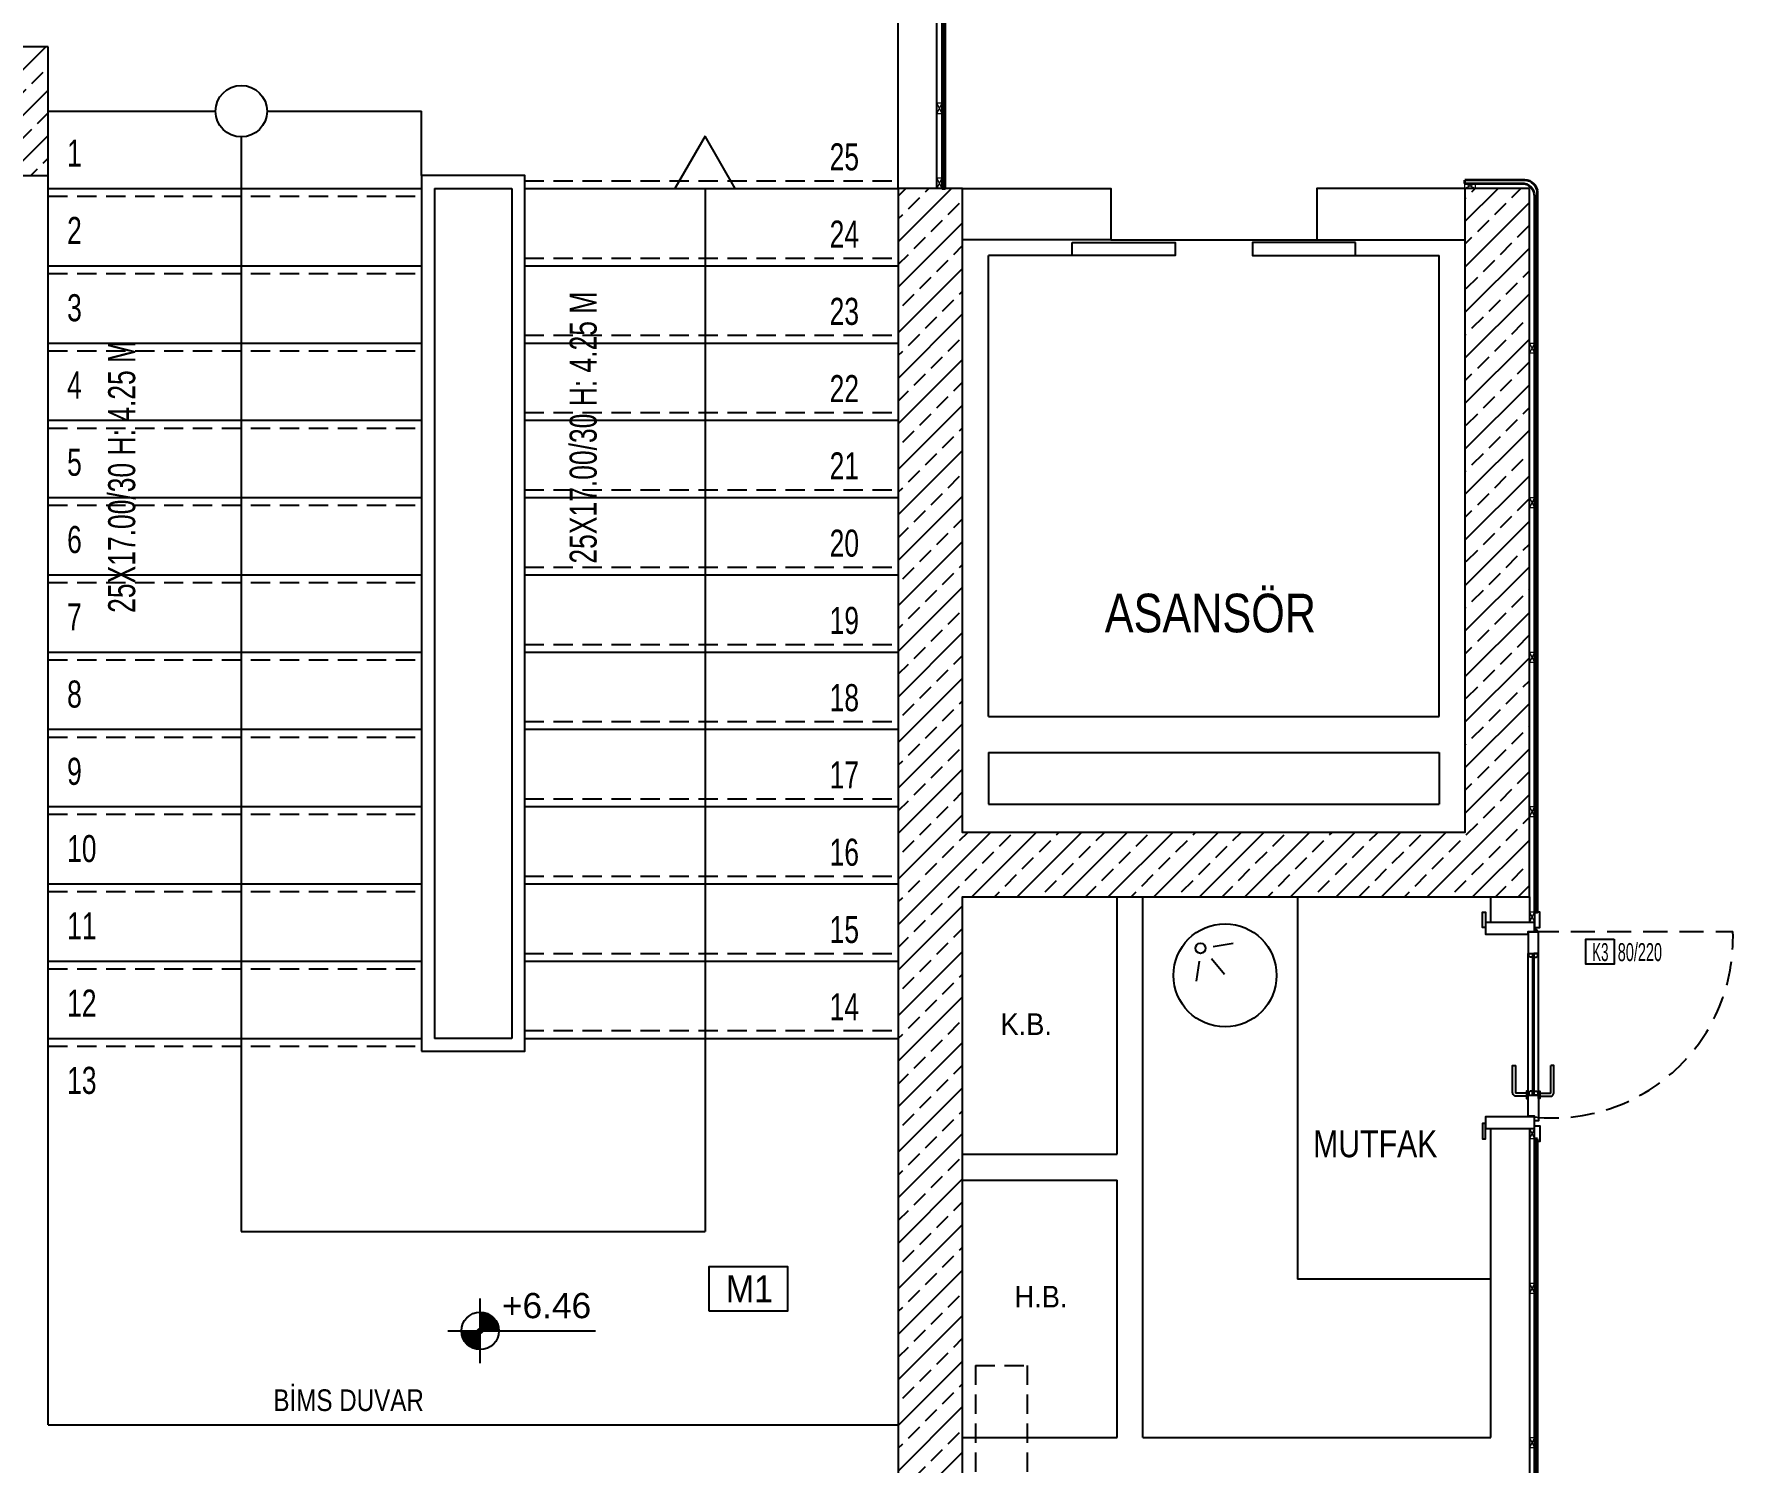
# Model space of a CAD drawing. Header units: centimetres. Extents: x 681015 to 688218, y 3995806 to 4004619.
# Drawn here: x 683554 to 684213, y 4002018 to 4002573 of the extents above; entities that cross this region are included whole.
import ezdxf
from ezdxf.enums import TextEntityAlignment as Align

# ---------------------------------------------------------------- set-up
doc = ezdxf.new("R2010")
doc.units = ezdxf.units.CM
doc.header["$LTSCALE"] = 100
doc.header["$MEASUREMENT"] = 0
doc.linetypes.add('HIDDEN', pattern=[0.375, 0.25, -0.125])
doc.linetypes.add('HIDDEN2', pattern=[0.1875, 0.125, -0.0625])
doc.layers.add('A-VİTRİFİYE', color=7, linetype='Continuous', true_color=0xc18244)
for name, color, linetype in [('B-H', 34, 'Continuous'), ('BA', 6, 'Continuous'), ('DUV', 4, 'Continuous'), ('IZ1', 8, 'HIDDEN2'), ('kapi', 2, 'Continuous'), ('KOT', 30, 'Continuous'), ('MER', 71, 'Continuous'), ('NOTASYON', 7, 'Continuous'), ('TEXT', 7, 'Continuous'), ('TEXT-ODA-NO', 3, 'Continuous'), ('YAZI', 7, 'Continuous'), ('YZ1', 7, 'Continuous')]:
    doc.layers.add(name, color=color, linetype=linetype)
doc.layers.add('no3_alçıpan kesit', color=14, linetype='Continuous', lineweight=20)
doc.layers.add('no3_kutuprofil kesit', color=74, linetype='Continuous', lineweight=18)
doc.styles.add('ARIEL25S', font='arial.ttf', dxfattribs={"width": 0.9, "height": 75})
doc.styles.add('BAS', font='arial.ttf', dxfattribs={"height": 100})
doc.styles.add('OL', font='arial.ttf', dxfattribs={"width": 0.8, "height": 15})
doc.styles.add('SIMPLEX', font='turkce.shx', dxfattribs={"width": 0.65, "height": 10})
doc.styles.add('TR', font='arial.ttf')
pattern_1 = [(45, (525.103, -43129.298), (-8.838834765, 8.838834765), []), (45, (533.941, -43129.298), (-8.838834765, 8.838834765), [6.25, -3.125])]

# ---------------------------------------------------------------- blocks, each defined once
blk = doc.blocks.new('NOT-1')
at = {"layer": 'NOTASYON'}
blk.add_lwpolyline([(15.71, 13.8), (15.71, 0), (0, 0), (0, 13.8)], close=True, dxfattribs=at)
at = {"layer": 'NOTASYON', "style": 'SIMPLEX', "width": 0.55}
for tag, p in [('ISIM', (1.77, -1.37)), ('BOYUT', (17.74, -1.37))]:
    blk.add_attdef(tag, text='', height=10, dxfattribs=at).set_placement(p, align=Align.BOTTOM_LEFT)
blk = doc.blocks.new('K')
at = {"layer": 'KOT'}
for p, q in [((0, -9.49), (0, 9.49)), ((0.25, 5.48), (0.25, 0.66)), ((0.49, 5.47), (0.49, 0.5)), ((0.74, 5.44), (0.74, 0)), ((0.98, 5.4), (0.98, 0)), ((1.23, 5.35), (1.23, 0)), ((1.47, 5.29), (1.47, 0)), ((1.72, 5.21), (1.72, 0)), ((1.96, 5.13), (1.96, 0)), ((2.21, 5.03), (2.21, 0)), ((-9.49, 0), (33.83, 0)), ((-5.39, -1.03), (-5.39, 0)), ((-5.15, -1.91), (-5.15, 0)), ((-4.9, -2.47), (-4.9, 0)), ((-4.66, -2.91), (-4.66, 0)), ((-4.41, -3.27), (-4.41, 0)), ((-4.17, -3.57), (-4.17, 0)), ((-3.92, -3.84), (-3.92, 0)), ((-3.68, -4.08), (-3.68, 0)), ((-3.43, -4.28), (-3.43, 0)), ((-3.19, -4.47), (-3.19, 0)), ((-2.94, -4.63), (-2.94, 0)), ((-2.7, -4.78), (-2.7, 0)), ((-2.45, -4.91), (-2.45, 0)), ((-2.21, -5.03), (-2.21, 0)), ((-1.96, -5.13), (-1.96, 0)), ((-1.72, -5.21), (-1.72, 0)), ((-1.47, -5.29), (-1.47, 0)), ((-1.23, -5.35), (-1.23, 0)), ((-0.98, -5.4), (-0.98, 0)), ((-0.74, -5.44), (-0.74, 0)), ((2.45, 4.91), (2.45, 0)), ((2.7, 4.78), (2.7, 0)), ((2.94, 4.63), (2.94, 0)), ((3.19, 4.47), (3.19, 0)), ((3.43, 4.28), (3.43, 0)), ((3.68, 4.08), (3.68, 0)), ((3.92, 3.84), (3.92, 0)), ((4.17, 3.57), (4.17, 0)), ((4.41, 3.27), (4.41, 0)), ((4.66, 2.91), (4.66, 0)), ((4.9, 2.47), (4.9, 0)), ((5.15, 1.91), (5.15, 0)), ((5.39, 1.03), (5.39, 0)), ((-0.49, -5.47), (-0.49, -0.5)), ((-0.25, -5.48), (-0.25, -0.66))]:
    blk.add_line(p, q, dxfattribs=at)
for radius in [5.49, 0.7]:
    blk.add_circle((0, 0), radius, dxfattribs=at)

msp = doc.modelspace()

# ---------------------------------------------------------------- hatches: boundary and pattern name
at = {"layer": 'B-H'}
h = msp.add_hatch(dxfattribs=at)
h.set_pattern_fill('ANSI33', color=256, scale=50, angle=360, style=0)
h.set_pattern_definition(pattern_1)
h.paths.add_polyline_path([(683559.04, 4002517.71), (683559.04, 4002567.71), (683509.04, 4002567.71), (683509.04, 4002517.71)])
h = msp.add_hatch(dxfattribs=at)
h.set_pattern_fill('ANSI33', color=256, scale=50, angle=360, style=0)
h.set_pattern_definition(pattern_1)
h.paths.add_polyline_path([(684134.04, 4002512.71), (684109.04, 4002512.71), (684109.04, 4002262.71), (683914.04, 4002262.71), (683914.04, 4002512.71), (683889.04, 4002512.71), (683889.04, 4002012.71), (683914.04, 4002012.71), (683914.04, 4002237.71), (684134.04, 4002237.71)])

# ---------------------------------------------------------------- linework, layer by layer
at = {"layer": 'A-VİTRİFİYE'}
for p, q in [((684011.3, 4002218.35, 0), (684019.07, 4002219.72, 0)), ((684010.67, 4002213.72, 0), (684015.67, 4002207.62, 0)), ((684005.87, 4002212.74, 0), (684004.75, 4002204.93, 0))]:
    msp.add_line(p, q, dxfattribs=at)
for points in [[(684044.04, 4002237.71), (684044.04, 4002089.21)], [(684119.04, 4002089.21), (684044.04, 4002089.21)]]:
    msp.add_lwpolyline(points, dxfattribs=at)
for centre, radius in [((684015.91, 4002207.18, 0), 20), ((684006.37, 4002217.68, 0), 1.97)]:
    msp.add_circle(centre, radius, dxfattribs=at)
at = {"layer": 'BA'}
msp.add_lwpolyline([(683559.04, 4002567.71), (683509.04, 4002567.71), (683509.04, 4002517.71), (683559.04, 4002517.71)], close=True, dxfattribs=at)
at = {"layer": 'BA', "lineweight": -2}
msp.add_lwpolyline([(684134.04, 4002512.71), (684109.04, 4002512.71), (684109.04, 4002262.71), (683914.04, 4002262.71), (683914.04, 4002512.71), (683889.04, 4002512.71), (683889.04, 4002012.71), (683914.04, 4002012.71), (683914.04, 4002237.71), (684134.04, 4002237.71)], close=True, dxfattribs=at)
at = {"layer": 'DUV', "lineweight": -2}
for p, q in [((683904.04, 4002512.71), (683904.04, 4002707.71)), ((683889.04, 4002512.71), (683889.04, 4002692.71)), ((683559.04, 4002032.71), (683559.04, 4002517.71)), ((683974.04, 4002137.71), (683974.04, 4002237.71)), ((683974.04, 4002137.71), (683974.04, 4002237.71)), ((683984.04, 4002027.71), (683984.04, 4002237.71)), ((684119.04, 4002227.71), (684119.04, 4002237.71)), ((684119.04, 4002227.71), (684119.04, 4002237.71)), ((684134.04, 4002237.71), (684134.04, 4002227.71)), ((684134.04, 4002237.71), (684134.04, 4002227.71)), ((684134.04, 4002227.71), (684119.04, 4002227.71)), ((684134.04, 4002227.71), (684119.04, 4002227.71)), ((684119.04, 4002147.71), (684134.04, 4002147.71)), ((684119.04, 4002027.71), (684119.04, 4002147.71)), ((684119.04, 4002147.71), (684134.04, 4002147.71)), ((684134.04, 4002147.71), (684134.04, 4001987.71)), ((683914.04, 4002137.71), (683974.04, 4002137.71)), ((683914.04, 4002127.71), (683974.04, 4002127.71)), ((683974.04, 4002027.71), (683974.04, 4002127.71)), ((683559.04, 4002032.71), (683889.04, 4002032.71)), ((683914.04, 4002027.71), (683974.04, 4002027.71)), ((683984.04, 4002027.71), (684119.04, 4002027.71))]:
    msp.add_line(p, q, dxfattribs=at)
for points in [[(683914.04, 4002512.71), (683971.54, 4002512.71), (683971.54, 4002492.71), (683914.04, 4002492.71)], [(684109.04, 4002512.71), (684051.54, 4002512.71), (684051.54, 4002492.71), (684109.04, 4002492.71)]]:
    msp.add_lwpolyline(points, dxfattribs=at)
at = {"layer": 'IZ1', "linetype": 'HIDDEN', "ltscale": 0.3}
for p, q in [((683744.04, 4002515.71), (683889.04, 4002515.71)), ((683559.04, 4002509.71), (683704.04, 4002509.71)), ((683744.04, 4002485.71), (683889.04, 4002485.71)), ((683559.04, 4002479.71), (683704.04, 4002479.71)), ((683744.04, 4002455.71), (683889.04, 4002455.71)), ((683559.04, 4002449.71), (683704.04, 4002449.71)), ((683744.04, 4002425.71), (683889.04, 4002425.71)), ((683559.04, 4002419.71), (683704.04, 4002419.71)), ((683744.04, 4002395.71), (683889.04, 4002395.71)), ((683559.04, 4002389.71), (683704.04, 4002389.71)), ((683744.04, 4002365.71), (683889.04, 4002365.71)), ((683559.04, 4002359.71), (683704.04, 4002359.71)), ((683744.04, 4002335.71), (683889.04, 4002335.71)), ((683559.04, 4002329.71), (683704.04, 4002329.71)), ((683744.04, 4002305.71), (683889.04, 4002305.71)), ((683559.04, 4002299.71), (683704.04, 4002299.71)), ((683744.04, 4002275.71), (683889.04, 4002275.71)), ((683559.04, 4002269.71), (683704.04, 4002269.71)), ((683559.04, 4002239.71), (683704.04, 4002239.71)), ((683744.04, 4002245.71), (683889.04, 4002245.71)), ((683744.04, 4002215.71), (683889.04, 4002215.71)), ((683559.04, 4002209.71), (683704.04, 4002209.71)), ((683744.04, 4002185.71), (683889.04, 4002185.71)), ((683559.04, 4002179.71), (683704.04, 4002179.71)), ((683919.04, 4002055.7), (683939.04, 4002055.7)), ((683919.04, 4002055.7), (683919.04, 4001833.12)), ((683939.04, 4002055.7), (683939.04, 4001833.12))]:
    msp.add_line(p, q, dxfattribs=at)
at = {"layer": 'kapi'}
msp.add_line((683971.54, 4002492.71), (684051.54, 4002492.71), dxfattribs=at)
for points in [[(683956.54, 4002491.71), (683996.54, 4002491.71), (683996.54, 4002486.71), (683956.54, 4002486.71), (683956.54, 4002491.71)], [(684066.54, 4002491.71), (684026.54, 4002491.71), (684026.54, 4002486.71), (684066.54, 4002486.71), (684066.54, 4002491.71)], [(684133.54, 4002160.71), (684133.54, 4002215.7)], [(684133.54, 4002160.71), (684133.54, 4002215.7)], [(684135.29, 4002215.7), (684135.29, 4002160.71)], [(684135.29, 4002215.7), (684135.29, 4002160.71)], [(684135.79, 4002215.7), (684135.79, 4002160.71)], [(684135.79, 4002215.7), (684135.79, 4002160.71)], [(684137.54, 4002160.71), (684137.54, 4002215.7)], [(684137.54, 4002160.71), (684137.54, 4002215.7)]]:
    msp.add_lwpolyline(points, dxfattribs=at)
for points in [[(684117.04, 4002225.71), (684115.84, 4002225.71), (684115.84, 4002231.71), (684117.04, 4002231.71)], [(684117.04, 4002225.71), (684115.84, 4002225.71), (684115.84, 4002231.71), (684117.04, 4002231.71)], [(684136.04, 4002224.2), (684136.04, 4002227.71), (684117.04, 4002227.71), (684117.04, 4002223.21), (684133.54, 4002223.21), (684133.54, 4002224.2)], [(684136.04, 4002224.2), (684136.04, 4002227.71), (684117.04, 4002227.71), (684117.04, 4002223.21), (684133.54, 4002223.21), (684133.54, 4002224.2)], [(684136.04, 4002225.71), (684138.04, 4002225.71), (684138.04, 4002231.71), (684136.04, 4002231.71)], [(684136.04, 4002225.71), (684138.04, 4002225.71), (684138.04, 4002231.71), (684136.04, 4002231.71)], [(684133.54, 4002215.7), (684137.54, 4002215.7), (684137.54, 4002223.95), (684133.54, 4002223.95)], [(684133.54, 4002215.7), (684137.54, 4002215.7), (684137.54, 4002223.95), (684133.54, 4002223.95)], [(684133.79, 4002215.7), (684135.29, 4002215.7), (684135.29, 4002214.2), (684134.29, 4002214.2), (684133.79, 4002214.7)], [(684133.79, 4002215.7), (684135.29, 4002215.7), (684135.29, 4002214.2), (684134.29, 4002214.2), (684133.79, 4002214.7)], [(684137.29, 4002215.7), (684135.79, 4002215.7), (684135.79, 4002214.2), (684136.79, 4002214.2), (684137.29, 4002214.7)], [(684137.29, 4002215.7), (684135.79, 4002215.7), (684135.79, 4002214.2), (684136.79, 4002214.2), (684137.29, 4002214.7)], [(684133.54, 4002162.23), (684132.96, 4002162.23), (684132.96, 4002159.38), (684133.54, 4002159.38)], [(684133.54, 4002162.23), (684132.96, 4002162.23), (684132.96, 4002159.38), (684133.54, 4002159.38)], [(684133.54, 4002152.46), (684133.54, 4002160.71), (684137.54, 4002160.71), (684137.54, 4002150.71), (684136.04, 4002150.71), (684136.04, 4002152.46), (684133.54, 4002152.46)], [(684133.54, 4002152.46), (684133.54, 4002160.71), (684137.54, 4002160.71), (684137.54, 4002150.71), (684136.04, 4002150.71), (684136.04, 4002152.46), (684133.54, 4002152.46)], [(684133.79, 4002160.71), (684135.29, 4002160.71), (684135.29, 4002162.21), (684134.29, 4002162.21), (684133.79, 4002161.71)], [(684133.79, 4002160.71), (684135.29, 4002160.71), (684135.29, 4002162.21), (684134.29, 4002162.21), (684133.79, 4002161.71)], [(684137.29, 4002160.71), (684135.79, 4002160.71), (684135.79, 4002162.21), (684136.79, 4002162.21), (684137.29, 4002161.71)], [(684137.29, 4002160.71), (684135.79, 4002160.71), (684135.79, 4002162.21), (684136.79, 4002162.21), (684137.29, 4002161.71)], [(684137.54, 4002162.23), (684138.11, 4002162.23), (684138.11, 4002159.38), (684137.54, 4002159.38)], [(684137.54, 4002162.23), (684138.11, 4002162.23), (684138.11, 4002159.38), (684137.54, 4002159.38)], [(684117.04, 4002149.71), (684115.84, 4002149.71), (684115.84, 4002143.71), (684117.04, 4002143.71)], [(684117.04, 4002149.71), (684115.84, 4002149.71), (684115.84, 4002143.71), (684117.04, 4002143.71)], [(684117.04, 4002147.71), (684136.04, 4002147.71), (684136.04, 4002152.21), (684117.04, 4002152.21)], [(684117.04, 4002147.71), (684136.04, 4002147.71), (684136.04, 4002152.21), (684117.04, 4002152.21)], [(684136.04, 4002148.71), (684138.04, 4002148.71), (684138.04, 4002142.71), (684136.04, 4002142.71)], [(684136.04, 4002148.71), (684138.04, 4002148.71), (684138.04, 4002142.71), (684136.04, 4002142.71)]]:
    msp.add_lwpolyline(points, close=True, dxfattribs=at)
at = {"layer": 'kapi', "linetype": 'HIDDEN2', "ltscale": 0.75}
msp.add_lwpolyline([(684136.04, 4002224.2), (684213.03, 4002224.2, -0.455659), (684136.04, 4002152.21)], format="xyb", dxfattribs=at)
msp.add_lwpolyline([(684136.04, 4002224.2), (684213.03, 4002224.2, -0.455659), (684136.04, 4002152.21)], format="xyb", dxfattribs=at)
at = {"layer": 'kapi'}
for points in [[(684132.96, 4002160.21), (684129.04, 4002160.21, -0.414214), (684127.54, 4002161.71), (684127.54, 4002172.21), (684128.74, 4002172.21)], [(684132.96, 4002160.21), (684129.04, 4002160.21, -0.414214), (684127.54, 4002161.71), (684127.54, 4002172.21), (684128.74, 4002172.21)], [(684132.96, 4002161.41), (684129.04, 4002161.41, -0.414214), (684128.74, 4002161.71), (684128.74, 4002172.21)], [(684132.96, 4002161.41), (684129.04, 4002161.41, -0.414214), (684128.74, 4002161.71), (684128.74, 4002172.21)], [(684138.11, 4002161.41), (684142.04, 4002161.41, 0.414214), (684142.34, 4002161.71), (684142.34, 4002172.21)], [(684138.11, 4002160.21), (684142.04, 4002160.21, 0.414214), (684143.54, 4002161.71), (684143.54, 4002172.21), (684142.34, 4002172.21)], [(684138.11, 4002161.41), (684142.04, 4002161.41, 0.414214), (684142.34, 4002161.71), (684142.34, 4002172.21)], [(684138.11, 4002160.21), (684142.04, 4002160.21, 0.414214), (684143.54, 4002161.71), (684143.54, 4002172.21), (684142.34, 4002172.21)]]:
    msp.add_lwpolyline(points, format="xyb", dxfattribs=at)
msp.add_circle((684136.58, 4002224.44), 0.484, dxfattribs=at)
msp.add_circle((684136.58, 4002224.44), 0.484, dxfattribs=at)
at = {"layer": 'MER'}
for p, q in [((683559.04, 4002542.71), (683624.04, 4002542.71)), ((683644.04, 4002542.71), (683704.04, 4002542.71)), ((683704.04, 4002517.71), (683704.04, 4002542.71)), ((683634.04, 4002532.71), (683634.04, 4002107.71)), ((683559.04, 4002512.71), (683704.04, 4002512.71)), ((683709.04, 4002512.71), (683709.04, 4002182.71)), ((683709.04, 4002512.71), (683739.04, 4002512.71)), ((683739.04, 4002512.71), (683739.04, 4002182.71)), ((683744.04, 4002512.71), (683889.04, 4002512.71)), ((683814.04, 4002512.71), (683814.04, 4002107.71)), ((683924.04, 4002307.71), (683924.04, 4002486.71)), ((683956.54, 4002486.71), (683924.04, 4002486.71)), ((684066.54, 4002486.71), (684099.04, 4002486.71)), ((684099.04, 4002307.71), (684099.04, 4002486.71)), ((683559.04, 4002482.71), (683704.04, 4002482.71)), ((683744.04, 4002482.71), (683889.04, 4002482.71)), ((683559.04, 4002452.71), (683704.04, 4002452.71)), ((683744.04, 4002452.71), (683889.04, 4002452.71)), ((683559.04, 4002422.71), (683704.04, 4002422.71)), ((683744.04, 4002422.71), (683889.04, 4002422.71)), ((683559.04, 4002392.71), (683704.04, 4002392.71)), ((683744.04, 4002392.71), (683889.04, 4002392.71)), ((683559.04, 4002362.71), (683704.04, 4002362.71)), ((683744.04, 4002362.71), (683889.04, 4002362.71)), ((683559.04, 4002332.71), (683704.04, 4002332.71)), ((683744.04, 4002332.71), (683889.04, 4002332.71)), ((683924.04, 4002307.71), (684099.04, 4002307.71)), ((683559.04, 4002302.71), (683704.04, 4002302.71)), ((683744.04, 4002302.71), (683889.04, 4002302.71)), ((683924.04, 4002293.69), (684099.04, 4002293.69)), ((683924.04, 4002293.69), (683924.04, 4002273.69)), ((684099.04, 4002293.69), (684099.04, 4002273.69)), ((683559.04, 4002272.71), (683704.04, 4002272.71)), ((683744.04, 4002272.71), (683889.04, 4002272.71)), ((683924.04, 4002273.69), (684099.04, 4002273.69)), ((683559.04, 4002242.71), (683704.04, 4002242.71)), ((683744.04, 4002242.71), (683889.04, 4002242.71)), ((683559.04, 4002212.71), (683704.04, 4002212.71)), ((683744.04, 4002212.71), (683889.04, 4002212.71)), ((683559.04, 4002182.71), (683704.04, 4002182.71)), ((683739.04, 4002182.71), (683709.04, 4002182.71)), ((683744.04, 4002182.71), (683889.04, 4002182.71)), ((683634.04, 4002107.71), (683814.04, 4002107.71))]:
    msp.add_line(p, q, dxfattribs=at)
for points in [[(683814.04, 4002533.07), (683802.28, 4002512.71), (683825.8, 4002512.71)], [(683704.04, 4002177.71), (683744.04, 4002177.71), (683744.04, 4002517.71), (683704.04, 4002517.71)]]:
    msp.add_lwpolyline(points, close=True, dxfattribs=at)
msp.add_circle((683634.04, 4002542.71), 10, dxfattribs=at)
at = {"layer": 'no3_alçıpan kesit', "lineweight": 35}
msp.add_line((684109.04, 4002514.71), (684109.04, 4002515.91), dxfattribs=at)
for points in [[(683907.24, 4002698.8), (683906.04, 4002698.8), (683906.04, 4002512.71), (683907.24, 4002512.71)], [(684137.24, 4002143.72), (684136.04, 4002143.72), (684136.04, 4001991.72), (684137.24, 4001991.72)]]:
    msp.add_lwpolyline(points, close=True, dxfattribs=at)
msp.add_lwpolyline([(684109.04, 4002514.71), (684131.04, 4002514.71, -0.414214), (684136.04, 4002509.71), (684136.04, 4002231.71), (684137.24, 4002231.71), (684137.24, 4002510.91, 0.414214), (684132.24, 4002515.91), (684109.04, 4002515.91)], format="xyb", dxfattribs=at)
at = {"layer": 'no3_kutuprofil kesit'}
for points in [[(683904.04, 4002541.81), (683906.04, 4002541.81), (683906.04, 4002545.81), (683904.04, 4002545.81), (683904.04, 4002541.81), (683906.04, 4002545.81), (683906.04, 4002541.81), (683904.04, 4002545.81)], [(683904.04, 4002512.71), (683906.04, 4002512.71), (683906.04, 4002516.71), (683904.04, 4002516.71), (683904.04, 4002512.71), (683906.04, 4002516.71), (683906.04, 4002512.71), (683904.04, 4002516.71)], [(684113.04, 4002514.71), (684113.04, 4002512.71), (684109.04, 4002512.71), (684109.04, 4002514.71), (684113.04, 4002514.71), (684109.04, 4002512.71), (684113.04, 4002512.71), (684109.04, 4002514.71)], [(684134.04, 4002452.71), (684136.04, 4002452.71), (684136.04, 4002448.71), (684134.04, 4002448.71), (684134.04, 4002452.71), (684136.04, 4002448.71), (684136.04, 4002452.71), (684134.04, 4002448.71)], [(684134.04, 4002392.71), (684136.04, 4002392.71), (684136.04, 4002388.71), (684134.04, 4002388.71), (684134.04, 4002392.71), (684136.04, 4002388.71), (684136.04, 4002392.71), (684134.04, 4002388.71)], [(684134.04, 4002332.71), (684136.04, 4002332.71), (684136.04, 4002328.71), (684134.04, 4002328.71), (684134.04, 4002332.71), (684136.04, 4002328.71), (684136.04, 4002332.71), (684134.04, 4002328.71)], [(684134.04, 4002272.71), (684136.04, 4002272.71), (684136.04, 4002268.71), (684134.04, 4002268.71), (684134.04, 4002272.71), (684136.04, 4002268.71), (684136.04, 4002272.71), (684134.04, 4002268.71)], [(684134.04, 4002231.79), (684136.04, 4002231.79), (684136.04, 4002227.79), (684134.04, 4002227.79), (684134.04, 4002231.79), (684136.04, 4002227.79), (684136.04, 4002231.79), (684134.04, 4002227.79)], [(684134.04, 4002147.71), (684136.04, 4002147.71), (684136.04, 4002143.71), (684134.04, 4002143.71), (684134.04, 4002147.71), (684136.04, 4002143.71), (684136.04, 4002147.71), (684134.04, 4002143.71)], [(684134.04, 4002087.71), (684136.04, 4002087.71), (684136.04, 4002083.71), (684134.04, 4002083.71), (684134.04, 4002087.71), (684136.04, 4002083.71), (684136.04, 4002087.71), (684134.04, 4002083.71)], [(684134.04, 4002027.72), (684136.04, 4002027.72), (684136.04, 4002023.72), (684134.04, 4002023.72), (684134.04, 4002027.72), (684136.04, 4002023.72), (684136.04, 4002027.72), (684134.04, 4002023.72)]]:
    msp.add_lwpolyline(points, dxfattribs=at)
at = {"layer": 'TEXT-ODA-NO'}
msp.add_lwpolyline([(683815.55, 4002076.94), (683846.22, 4002076.94), (683846.22, 4002094.04), (683815.55, 4002094.04)], close=True, dxfattribs=at)

# ---------------------------------------------------------------- block references
at = {"layer": 'KOT', "xscale": 1.3230000003241, "yscale": 1.3230000003241, "zscale": 1.3230000003241}
msp.add_blockref('K', (683726.76, 4002069.13), dxfattribs=at)
at = {"layer": 'NOTASYON'}
ref = msp.add_blockref('NOT-1', (684155.93, 4002211.57), dxfattribs=dict(at, xscale=0.7000000001862645, yscale=0.7000000001862645, zscale=0.7000000001862645))
ref.add_attrib('BOYUT', '80/220', dxfattribs={"height": 7, "style": 'SIMPLEX', "width": 0.6}).set_placement((684168.34, 4002210.61), align=Align.BOTTOM_LEFT)
ref.add_attrib('ISIM', 'K3', dxfattribs={"height": 7, "style": 'SIMPLEX', "width": 0.55}).set_placement((684158.44, 4002210.61), align=Align.BOTTOM_LEFT)
ref = msp.add_blockref('NOT-1', (684155.93, 4002211.57), dxfattribs=dict(at, xscale=0.7000000001862645, yscale=0.7000000001862645, zscale=0.7000000001862645))
ref.add_attrib('BOYUT', '80/220', dxfattribs={"height": 7, "style": 'SIMPLEX', "width": 0.6}).set_placement((684168.34, 4002210.61), align=Align.BOTTOM_LEFT)
ref.add_attrib('ISIM', 'K3', dxfattribs={"height": 7, "style": 'SIMPLEX', "width": 0.55}).set_placement((684158.44, 4002210.61), align=Align.BOTTOM_LEFT)

# ---------------------------------------------------------------- texts
at = {"layer": 'KOT', "style": 'TR'}
msp.add_text('+6.46', height=9.8, rotation=360, dxfattribs=at).set_placement((683735.21, 4002074.06))
at = {"layer": 'TEXT', "style": 'ARIEL25S', "width": 0.9}
for s, p in [('K.B.', (683928.75, 4002184.05)), ('H.B.', (683934.21, 4002078.22))]:
    msp.add_text(s, height=8.4, dxfattribs=at).set_placement(p)
at = {"layer": 'TEXT-ODA-NO', "style": 'ARIEL25S', "width": 0.9}
msp.add_text('M1', height=10.5, dxfattribs=at).set_placement((683831.31, 4002080.22), align=Align.CENTER)
at = {"layer": 'YAZI', "style": 'BAS', "width": 0.8}
for s, height, p in [('ASANSÖR', 15, (684010.21, 4002340.37)), ('MUTFAK', 10.5, (684074.21, 4002136.56))]:
    msp.add_text(s, height=height, dxfattribs=at).set_placement(p, align=Align.CENTER)
msp.add_text('BİMS DUVAR ', height=8.4, dxfattribs=at).set_placement((683646.5, 4002038.02))
at = {"layer": 'YZ1', "style": 'OL', "width": 0.7}
for s, p in [('1', (683566.43, 4002521.16)), ('25', (683862.41, 4002519.75)), ('2', (683566.43, 4002491.16)), ('24', (683862.41, 4002489.75)), ('3', (683566.43, 4002461.16)), ('23', (683862.41, 4002459.75)), ('4', (683566.43, 4002431.16)), ('22', (683862.41, 4002429.75)), ('5', (683566.43, 4002401.16)), ('21', (683862.41, 4002399.75)), ('6', (683566.43, 4002371.16)), ('20', (683862.41, 4002369.75)), ('7', (683566.43, 4002341.16)), ('19', (683862.41, 4002339.75)), ('8', (683566.43, 4002311.16)), ('18', (683862.41, 4002309.75)), ('9', (683566.43, 4002281.16)), ('17', (683862.41, 4002279.75)), ('10', (683566.43, 4002251.16)), ('16', (683862.41, 4002249.75)), ('11', (683566.43, 4002221.16)), ('15', (683862.41, 4002219.75)), ('12', (683566.43, 4002191.16)), ('14', (683862.41, 4002189.75)), ('13', (683566.43, 4002161.16))]:
    msp.add_text(s, height=10.5, dxfattribs=at).set_placement(p)
for p in [(683771.99, 4002367.06), (683592.86, 4002347.94)]:
    msp.add_text('25X17.00/30 H: 4.25 M', height=10.5, rotation=90, dxfattribs=at).set_placement(p)

doc.saveas('drawing.dxf')
